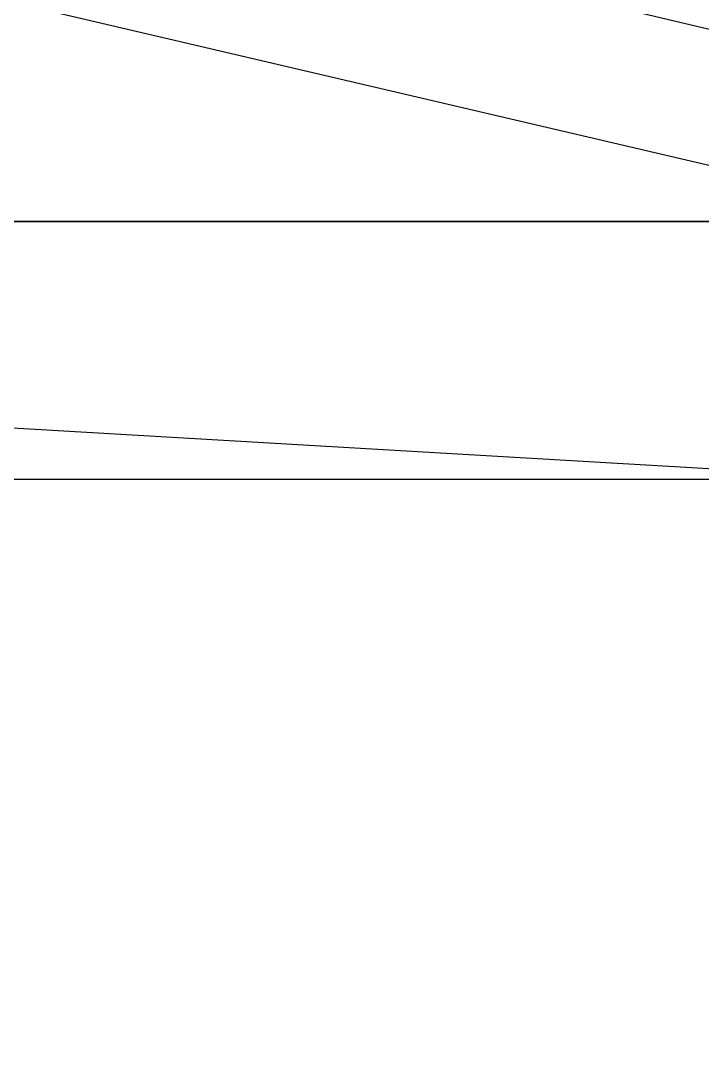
# Model space of a CAD drawing. Header units: feet. Extents: x -84 to 198, y -22 to 181.
# Drawn here: x 95.613 to 96.317, y 27.202 to 28.279 of the extents above; entities that cross this region are included whole.
import ezdxf

# ---------------------------------------------------------------- set-up
doc = ezdxf.new("R2010")
doc.units = ezdxf.units.FT
doc.layers.add('A-LINEA', color=7, linetype='CONTINUOUS')
doc.layers.add('A-MURO-CONCRETO', color=8, linetype='CONTINUOUS')

msp = doc.modelspace()

# ---------------------------------------------------------------- linework, layer by layer
at = {"layer": 'A-LINEA'}
for points in [[(96.5733, 28.0711), (96.6, 28.2044), (92.0933, 29.2711)], [(96.5733, 28.0711), (96.2667, 26.7644), (91.88, 27.8044), (92.1867, 29.0978), (96.5733, 28.0711)]]:
    msp.add_lwpolyline(points, dxfattribs=at)
at = {"layer": 'A-MURO-CONCRETO'}
for points in [[(92.1867, 29.0978), (96.5733, 28.0711), (91.9467, 28.0711), (92.1867, 29.0978), (92.1867, 29.0978)], [(91.9467, 28.0711), (91.88, 27.8044), (96.5067, 27.8044), (91.9467, 28.0711)], [(91.9467, 28.0711), (96.5733, 28.0711), (96.5067, 27.8044), (91.9467, 28.0711), (91.9467, 28.0711)], [(91.88, 27.8044), (96.5067, 27.8044), (96.2667, 26.7644), (91.88, 27.8044), (91.88, 27.8044)]]:
    msp.add_lwpolyline(points, dxfattribs=at)

doc.saveas('drawing.dxf')
